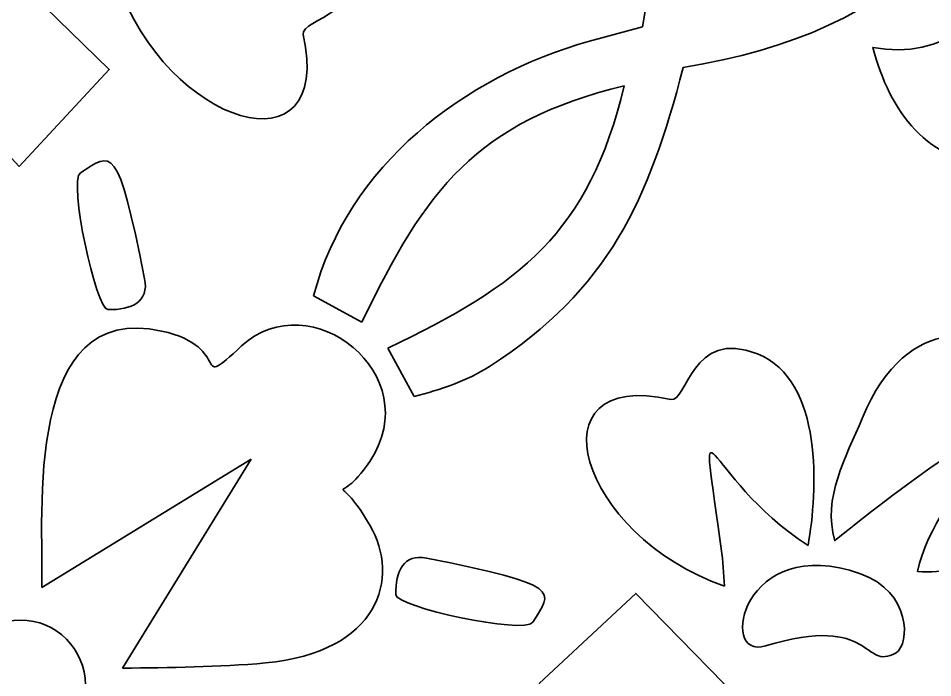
# Model space of a CAD drawing. Header units: centimetres. Extents: x -13.7 to 13.2, y -13.1 to 13.8.
# Drawn here: x -0.25 to 6.04, y 0.41 to 4.94 of the extents above; entities that cross this region are included whole.
import ezdxf

# ---------------------------------------------------------------- set-up
doc = ezdxf.new("R2010")
doc.units = ezdxf.units.CM
doc.header["$MEASUREMENT"] = 0
doc.layers.add('Layer 1', color=7, linetype='Continuous')

msp = doc.modelspace()

# ---------------------------------------------------------------- linework, layer by layer
at = {"layer": 'Layer 1', "color": 250, "lineweight": 35}
for points, knots in [([(-0.24145, 13.83027), (-7.6799, 13.82688), (-13.70893, 7.79605), (-13.70893, 0.35686), (-13.70893, 0.35686), (-13.70893, -7.08436), (-7.67661, -13.11673), (-0.23533, -13.11673), (-0.23533, -13.11673), (7.20381, -13.11673), (13.23483, -7.08765), (13.23812, 0.35079)], [0, 0, 0, 0, 0.25, 0.25, 0.25, 0.25, 0.5, 0.5, 0.5, 0.5, 1, 1, 1, 1]), ([(4.04484, 4.88409), (4.22875, 6.04228), (4.80587, 7.00079), (6.04472, 7.19161), (6.04472, 7.19161), (6.24529, 7.22251), (6.44855, 7.21669), (6.65066, 7.21072), (6.65066, 7.21072), (6.69629, 5.66447), (5.81698, 4.84249), (4.32403, 4.60485), (4.32403, 4.60485), (4.08803, 3.69614), (3.81328, 3.07567), (2.99179, 2.54835), (2.99179, 2.54835), (2.83118, 2.44525), (2.65668, 2.38873), (2.47322, 2.34072)], [0, 0, 0, 0, 0.1666667, 0.1666667, 0.1666667, 0.1666667, 0.3333333, 0.3333333, 0.3333333, 0.3333333, 0.5, 0.5, 0.5, 0.5, 0.6666667, 0.6666667, 0.6666667, 0.6666667, 1, 1, 1, 1]), ([(4.04484, 4.88409), (4.22875, 6.04228), (4.80587, 7.00079), (6.04472, 7.19161), (6.04472, 7.19161), (6.24529, 7.22251), (6.44855, 7.21669), (6.65066, 7.21072), (6.65066, 7.21072), (6.69629, 5.66447), (5.81698, 4.84249), (4.32403, 4.60485), (4.32403, 4.60485), (4.08803, 3.69614), (3.81328, 3.07567), (2.99179, 2.54835), (2.99179, 2.54835), (2.83118, 2.44525), (2.65668, 2.38873), (2.47322, 2.34072)], [0, 0, 0, 0, 0.1666667, 0.1666667, 0.1666667, 0.1666667, 0.3333333, 0.3333333, 0.3333333, 0.3333333, 0.5, 0.5, 0.5, 0.5, 0.6666667, 0.6666667, 0.6666667, 0.6666667, 1, 1, 1, 1]), ([(6.83158, 7.05732), (7.53698, 6.68215), (8.13167, 5.95754), (8.06938, 5.15402), (8.06938, 5.15402), (8.02952, 4.64023), (7.75193, 4.2162), (7.20818, 4.26043), (7.20818, 4.26043), (6.72325, 4.29984), (7.11041, 3.88427), (6.49606, 3.91895), (6.49606, 3.91895), (6.00198, 3.94682), (5.74593, 4.2985), (5.62836, 4.74268), (5.62836, 4.74268), (6.61255, 4.55878), (6.96477, 5.95983), (6.85879, 6.79311)], [0, 0, 0, 0, 0.1666667, 0.1666667, 0.1666667, 0.1666667, 0.3333333, 0.3333333, 0.3333333, 0.3333333, 0.5, 0.5, 0.5, 0.5, 0.6666667, 0.6666667, 0.6666667, 0.6666667, 1, 1, 1, 1]), ([(6.83158, 7.05732), (7.53698, 6.68215), (8.13167, 5.95754), (8.06938, 5.15402), (8.06938, 5.15402), (8.02952, 4.64023), (7.75193, 4.2162), (7.20818, 4.26043), (7.20818, 4.26043), (6.72325, 4.29984), (7.11041, 3.88427), (6.49606, 3.91895), (6.49606, 3.91895), (6.00198, 3.94682), (5.74593, 4.2985), (5.62836, 4.74268), (5.62836, 4.74268), (6.61255, 4.55878), (6.96477, 5.95983), (6.85879, 6.79311)], [0, 0, 0, 0, 0.1666667, 0.1666667, 0.1666667, 0.1666667, 0.3333333, 0.3333333, 0.3333333, 0.3333333, 0.5, 0.5, 0.5, 0.5, 0.6666667, 0.6666667, 0.6666667, 0.6666667, 1, 1, 1, 1]), ([(0.42583, 5.20099), (0.77433, 4.19311), (1.92391, 3.86148), (1.70986, 4.83075), (1.70986, 4.83075), (1.68557, 4.94071), (2.21344, 4.97648), (2.02009, 5.43504), (2.02009, 5.43504), (1.83171, 5.88191), (1.077, 5.842), (0.70601, 5.77503)], [0, 0, 0, 0, 0.25, 0.25, 0.25, 0.25, 0.5, 0.5, 0.5, 0.5, 1, 1, 1, 1]), ([(0.42583, 5.20099), (0.77433, 4.19311), (1.92391, 3.86148), (1.70986, 4.83075), (1.70986, 4.83075), (1.68557, 4.94071), (2.21344, 4.97648), (2.02009, 5.43504), (2.02009, 5.43504), (1.83171, 5.88191), (1.077, 5.842), (0.70601, 5.77503)], [0, 0, 0, 0, 0.25, 0.25, 0.25, 0.25, 0.5, 0.5, 0.5, 0.5, 1, 1, 1, 1]), ([(-0.24473, 3.92423), (-0.24473, 3.92423), (-0.8647, 4.59017), (-0.8647, 4.59017), (-0.8647, 4.59017), (-0.8647, 4.59017), (-0.24473, 5.19641), (-0.24473, 5.19641), (-0.24473, 5.19641), (-0.24473, 5.19641), (0.37528, 4.59017), (0.37528, 4.59017), (0.37528, 4.59017), (0.37528, 4.59017), (-0.24473, 3.92423), (-0.24473, 3.92423)], [0, 0, 0, 0, 0.2, 0.2, 0.2, 0.2, 0.4, 0.4, 0.4, 0.4, 0.6, 0.6, 0.6, 0.6, 1, 1, 1, 1]), ([(-0.24473, 3.92423), (-0.24473, 3.92423), (-0.8647, 4.59017), (-0.8647, 4.59017), (-0.8647, 4.59017), (-0.8647, 4.59017), (-0.24473, 5.19641), (-0.24473, 5.19641), (-0.24473, 5.19641), (-0.24473, 5.19641), (0.37528, 4.59017), (0.37528, 4.59017), (0.37528, 4.59017), (0.37528, 4.59017), (-0.24473, 3.92423), (-0.24473, 3.92423)], [0, 0, 0, 0, 0.2, 0.2, 0.2, 0.2, 0.4, 0.4, 0.4, 0.4, 0.6, 0.6, 0.6, 0.6, 1, 1, 1, 1]), ([(0.17705, 3.88054), (0.39513, 4.02031), (0.43061, 4.09395), (0.61834, 3.15026), (0.61834, 3.15026), (0.64969, 2.99248), (0.52718, 2.93571), (0.36602, 2.93844), (0.36602, 2.93844), (0.28228, 2.93989), (0.09211, 3.82203), (0.17705, 3.88054)], [0, 0, 0, 0, 0.25, 0.25, 0.25, 0.25, 0.5, 0.5, 0.5, 0.5, 1, 1, 1, 1]), ([(0.17705, 3.88054), (0.39513, 4.02031), (0.43061, 4.09395), (0.61834, 3.15026), (0.61834, 3.15026), (0.64969, 2.99248), (0.52718, 2.93571), (0.36602, 2.93844), (0.36602, 2.93844), (0.28228, 2.93989), (0.09211, 3.82203), (0.17705, 3.88054)], [0, 0, 0, 0, 0.25, 0.25, 0.25, 0.25, 0.5, 0.5, 0.5, 0.5, 1, 1, 1, 1]), ([(-0.08855, 1.02629), (-0.07969, 1.54028), (-0.21344, 3.00074), (0.73507, 2.79146), (0.73507, 2.79146), (1.24229, 2.67956), (0.9335, 2.36296), (1.28538, 2.68837), (1.28538, 2.68837), (1.75683, 3.12444), (2.56687, 2.49028), (2.16727, 1.89445), (2.16727, 1.89445), (1.9261, 1.5349), (1.91863, 1.88435), (2.16812, 1.45479), (2.16812, 1.45479), (2.37869, 1.09232), (2.23116, 0.58146), (1.45062, 0.50827), (1.45062, 0.50827), (1.12382, 0.47762), (0.79408, 0.47712), (0.46623, 0.4715)], [0, 0, 0, 0, 0.1428571, 0.1428571, 0.1428571, 0.1428571, 0.2857143, 0.2857143, 0.2857143, 0.2857143, 0.4285714, 0.4285714, 0.4285714, 0.4285714, 0.5714286, 0.5714286, 0.5714286, 0.5714286, 0.7142857, 0.7142857, 0.7142857, 0.7142857, 1, 1, 1, 1]), ([(-0.08855, 1.02629), (-0.07969, 1.54028), (-0.21344, 3.00074), (0.73507, 2.79146), (0.73507, 2.79146), (1.24229, 2.67956), (0.9335, 2.36296), (1.28538, 2.68837), (1.28538, 2.68837), (1.75683, 3.12444), (2.56687, 2.49028), (2.16727, 1.89445), (2.16727, 1.89445), (1.9261, 1.5349), (1.91863, 1.88435), (2.16812, 1.45479), (2.16812, 1.45479), (2.37869, 1.09232), (2.23116, 0.58146), (1.45062, 0.50827), (1.45062, 0.50827), (1.12382, 0.47762), (0.79408, 0.47712), (0.46623, 0.4715)], [0, 0, 0, 0, 0.1428571, 0.1428571, 0.1428571, 0.1428571, 0.2857143, 0.2857143, 0.2857143, 0.2857143, 0.4285714, 0.4285714, 0.4285714, 0.4285714, 0.5714286, 0.5714286, 0.5714286, 0.5714286, 0.7142857, 0.7142857, 0.7142857, 0.7142857, 1, 1, 1, 1]), ([(6.19399, 1.1568), (7.40567, 1.48893), (7.69287, 2.49098), (7.08155, 2.65911), (7.08155, 2.65911), (6.77858, 2.74245), (6.71455, 2.33813), (6.56428, 2.59627), (6.56428, 2.59627), (6.45507, 2.78385), (5.87067, 2.95825), (5.55486, 2.19015), (5.55486, 2.19015), (5.44396, 1.92037), (5.28075, 1.64691), (5.36653, 1.34891), (5.36653, 1.34891), (5.42654, 1.40086), (6.57951, 2.31927), (6.3856, 1.98475), (6.3856, 1.98475), (6.23285, 1.72124), (6.00098, 1.44061), (5.93605, 1.13764), (5.93605, 1.13764), (6.02427, 1.13023), (6.10816, 1.13436), (6.19399, 1.1568)], [0, 0, 0, 0, 0.125, 0.125, 0.125, 0.125, 0.25, 0.25, 0.25, 0.25, 0.375, 0.375, 0.375, 0.375, 0.5, 0.5, 0.5, 0.5, 0.625, 0.625, 0.625, 0.625, 0.75, 0.75, 0.75, 0.75, 1, 1, 1, 1]), ([(6.19399, 1.1568), (7.40567, 1.48893), (7.69287, 2.49098), (7.08155, 2.65911), (7.08155, 2.65911), (6.77858, 2.74245), (6.71455, 2.33813), (6.56428, 2.59627), (6.56428, 2.59627), (6.45507, 2.78385), (5.87067, 2.95825), (5.55486, 2.19015), (5.55486, 2.19015), (5.44396, 1.92037), (5.28075, 1.64691), (5.36653, 1.34891), (5.36653, 1.34891), (5.42654, 1.40086), (6.57951, 2.31927), (6.3856, 1.98475), (6.3856, 1.98475), (6.23285, 1.72124), (6.00098, 1.44061), (5.93605, 1.13764), (5.93605, 1.13764), (6.02427, 1.13023), (6.10816, 1.13436), (6.19399, 1.1568)], [0, 0, 0, 0, 0.125, 0.125, 0.125, 0.125, 0.25, 0.25, 0.25, 0.25, 0.375, 0.375, 0.375, 0.375, 0.5, 0.5, 0.5, 0.5, 0.625, 0.625, 0.625, 0.625, 0.75, 0.75, 0.75, 0.75, 1, 1, 1, 1]), ([(4.60879, 1.03664), (3.60086, 1.38514), (3.26928, 2.53472), (4.2385, 2.32066), (4.2385, 2.32066), (4.34886, 2.29628), (4.37966, 2.8145), (4.83508, 2.63403), (4.83508, 2.63403), (5.29006, 2.45371), (5.24966, 1.68721), (5.18283, 1.31677)], [0, 0, 0, 0, 0.25, 0.25, 0.25, 0.25, 0.5, 0.5, 0.5, 0.5, 1, 1, 1, 1]), ([(4.60879, 1.03664), (3.60086, 1.38514), (3.26928, 2.53472), (4.2385, 2.32066), (4.2385, 2.32066), (4.34886, 2.29628), (4.37966, 2.8145), (4.83508, 2.63403), (4.83508, 2.63403), (5.29006, 2.45371), (5.24966, 1.68721), (5.18283, 1.31677)], [0, 0, 0, 0, 0.25, 0.25, 0.25, 0.25, 0.5, 0.5, 0.5, 0.5, 1, 1, 1, 1]), ([(5.78827, 0.57733), (5.55297, 0.44647), (5.64627, 0.85309), (4.88902, 0.62485), (4.88902, 0.62485), (4.55853, 0.52524), (4.73557, 1.40972), (5.54277, 1.12157), (5.54277, 1.12157), (5.89237, 0.99673), (5.8859, 0.63918), (5.78827, 0.57733)], [0, 0, 0, 0, 0.25, 0.25, 0.25, 0.25, 0.5, 0.5, 0.5, 0.5, 1, 1, 1, 1]), ([(5.78827, 0.57733), (5.55297, 0.44647), (5.64627, 0.85309), (4.88902, 0.62485), (4.88902, 0.62485), (4.55853, 0.52524), (4.73557, 1.40972), (5.54277, 1.12157), (5.54277, 1.12157), (5.89237, 0.99673), (5.8859, 0.63918), (5.78827, 0.57733)], [0, 0, 0, 0, 0.25, 0.25, 0.25, 0.25, 0.5, 0.5, 0.5, 0.5, 1, 1, 1, 1]), ([(3.28834, 0.78785), (3.42796, 1.00574), (3.5019, 1.04151), (2.55806, 1.2291), (2.55806, 1.2291), (2.40023, 1.26049), (2.34346, 1.13794), (2.34625, 0.97683), (2.34625, 0.97683), (2.34769, 0.89304), (3.23003, 0.70282), (3.28834, 0.78785)], [0, 0, 0, 0, 0.25, 0.25, 0.25, 0.25, 0.5, 0.5, 0.5, 0.5, 1, 1, 1, 1]), ([(3.28834, 0.78785), (3.42796, 1.00574), (3.5019, 1.04151), (2.55806, 1.2291), (2.55806, 1.2291), (2.40023, 1.26049), (2.34346, 1.13794), (2.34625, 0.97683), (2.34625, 0.97683), (2.34769, 0.89304), (3.23003, 0.70282), (3.28834, 0.78785)], [0, 0, 0, 0, 0.25, 0.25, 0.25, 0.25, 0.5, 0.5, 0.5, 0.5, 1, 1, 1, 1]), ([(3.33198, 0.36612), (3.33198, 0.36612), (3.99792, 0.98609), (3.99792, 0.98609), (3.99792, 0.98609), (3.99792, 0.98609), (4.60416, 0.36612), (4.60416, 0.36612), (4.60416, 0.36612), (4.60416, 0.36612), (3.99792, -0.25389), (3.99792, -0.25389), (3.99792, -0.25389), (3.99792, -0.25389), (3.33198, 0.36612), (3.33198, 0.36612)], [0, 0, 0, 0, 0.2, 0.2, 0.2, 0.2, 0.4, 0.4, 0.4, 0.4, 0.6, 0.6, 0.6, 0.6, 1, 1, 1, 1]), ([(3.33198, 0.36612), (3.33198, 0.36612), (3.99792, 0.98609), (3.99792, 0.98609), (3.99792, 0.98609), (3.99792, 0.98609), (4.60416, 0.36612), (4.60416, 0.36612), (4.60416, 0.36612), (4.60416, 0.36612), (3.99792, -0.25389), (3.99792, -0.25389), (3.99792, -0.25389), (3.99792, -0.25389), (3.33198, 0.36612), (3.33198, 0.36612)], [0, 0, 0, 0, 0.2, 0.2, 0.2, 0.2, 0.4, 0.4, 0.4, 0.4, 0.6, 0.6, 0.6, 0.6, 1, 1, 1, 1]), ([(-0.23533, 0.80273), (-0.48162, 0.80273), (-0.6812, 0.60311), (-0.6812, 0.35686), (-0.6812, 0.35686), (-0.6812, 0.11061), (-0.48162, -0.089), (-0.23533, -0.089), (-0.23533, -0.089), (0.01086, -0.089), (0.21048, 0.11061), (0.21048, 0.35686), (0.21048, 0.35686), (0.21048, 0.60311), (0.01086, 0.80273), (-0.23533, 0.80273)], [0, 0, 0, 0, 0.2, 0.2, 0.2, 0.2, 0.4, 0.4, 0.4, 0.4, 0.6, 0.6, 0.6, 0.6, 1, 1, 1, 1]), ([(-0.23533, 0.80273), (-0.48162, 0.80273), (-0.6812, 0.60311), (-0.6812, 0.35686), (-0.6812, 0.35686), (-0.6812, 0.11061), (-0.48162, -0.089), (-0.23533, -0.089), (-0.23533, -0.089), (0.01086, -0.089), (0.21048, 0.11061), (0.21048, 0.35686), (0.21048, 0.35686), (0.21048, 0.60311), (0.01086, 0.80273), (-0.23533, 0.80273)], [0, 0, 0, 0, 0.2, 0.2, 0.2, 0.2, 0.4, 0.4, 0.4, 0.4, 0.6, 0.6, 0.6, 0.6, 1, 1, 1, 1])]:
    msp.add_open_spline(points, degree=3, knots=knots, dxfattribs=at)
for points in [[(13.23812, 0.36288), (13.23483, 7.79934), (7.20709, 13.82688), (-0.22931, 13.83027)], [(3.67873, 4.78587), (3.67873, 4.78587), (4.04484, 4.88409), (4.04484, 4.88409)], [(3.67873, 4.78587), (3.67873, 4.78587), (4.04484, 4.88409), (4.04484, 4.88409)], [(1.78066, 3.03328), (2.01586, 3.93318), (2.81655, 4.54126), (3.67873, 4.78587)], [(1.78066, 3.03328), (2.01586, 3.93318), (2.81655, 4.54126), (3.67873, 4.78587)], [(3.91806, 4.47812), (2.90302, 4.23347), (2.54885, 3.76376), (2.11363, 2.85182)], [(3.91806, 4.47812), (2.90302, 4.23347), (2.54885, 3.76376), (2.11363, 2.85182)], [(2.29176, 2.67364), (3.20306, 3.10871), (3.67406, 3.46328), (3.91806, 4.47812)], [(2.29176, 2.67364), (3.20306, 3.10871), (3.67406, 3.46328), (3.91806, 4.47812)], [(2.11363, 2.85182), (2.11363, 2.85182), (1.78066, 3.03328), (1.78066, 3.03328)], [(2.11363, 2.85182), (2.11363, 2.85182), (1.78066, 3.03328), (1.78066, 3.03328)], [(2.47322, 2.34072), (2.47322, 2.34072), (2.29176, 2.67364), (2.29176, 2.67364)], [(2.47322, 2.34072), (2.47322, 2.34072), (2.29176, 2.67364), (2.29176, 2.67364)], [(5.18283, 1.31677), (4.43633, 1.79603), (4.42285, 2.51581), (4.59381, 1.2287)], [(5.18283, 1.31677), (4.43633, 1.79603), (4.42285, 2.51581), (4.59381, 1.2287)], [(1.35081, 1.91082), (1.35081, 1.91082), (-0.08855, 1.02629), (-0.08855, 1.02629)], [(1.35081, 1.91082), (1.35081, 1.91082), (-0.08855, 1.02629), (-0.08855, 1.02629)], [(0.46623, 0.4715), (0.46623, 0.4715), (1.35081, 1.91082), (1.35081, 1.91082)], [(0.46623, 0.4715), (0.46623, 0.4715), (1.35081, 1.91082), (1.35081, 1.91082)], [(4.59381, 1.2287), (4.59381, 1.2287), (4.60879, 1.03664), (4.60879, 1.03664)], [(4.59381, 1.2287), (4.59381, 1.2287), (4.60879, 1.03664), (4.60879, 1.03664)]]:
    msp.add_open_spline(points, degree=3, dxfattribs=at)

doc.saveas('drawing.dxf')
